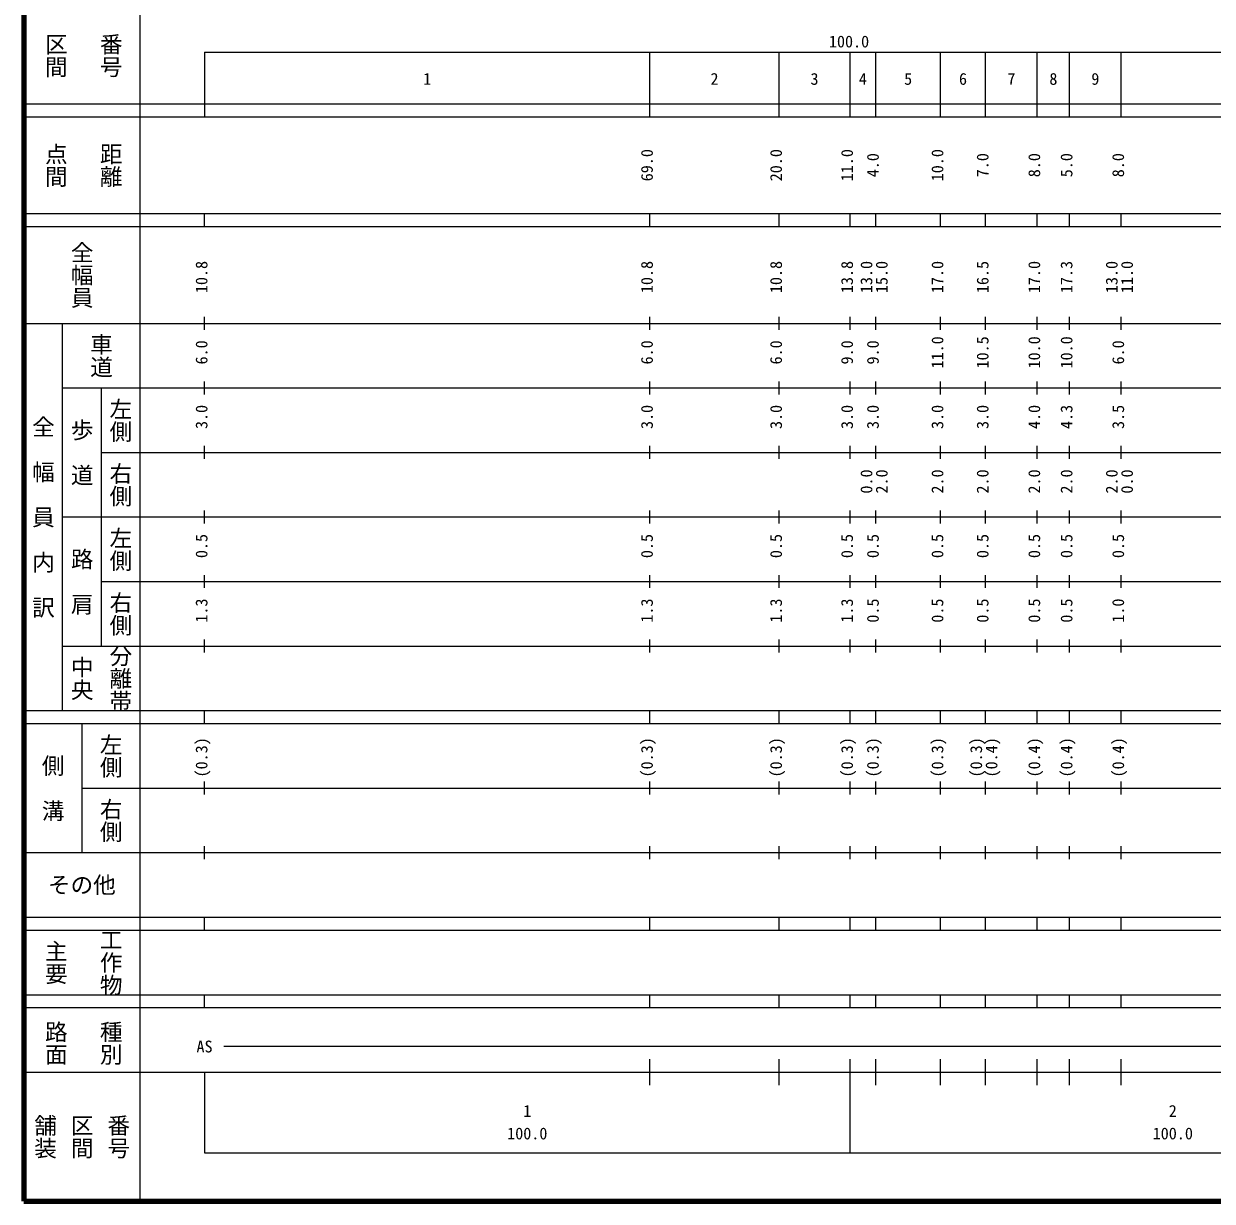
# Model space of a CAD drawing. Units: millimetres on the paper, enlarged 1000 times. Extents: x 40000 to 680000, y 20000 to 380000.
# Drawn here: x 40000 to 224109, y 20000 to 202409 of the extents above; entities that cross this region are included whole.
import ezdxf
from ezdxf.enums import TextEntityAlignment as Align

# ---------------------------------------------------------------- set-up
doc = ezdxf.new("R2010")
doc.units = ezdxf.units.MM
doc.header["$LTSCALE"] = 1000
doc.layers.add('M-TTL', color=2, linetype='Continuous', lineweight=140)
doc.layers.add('M-TTL-BAND', color=7, linetype='Continuous', lineweight=25)
doc.styles.add('@ＭＳ ゴシック', font='')
doc.styles.add('ＭＳ ゴシック', font='')
doc.styles.get('@ＭＳ ゴシック').set_extended_font_data('@MS Gothic')
doc.styles.get('ＭＳ ゴシック').set_extended_font_data('MS Gothic')

msp = doc.modelspace()

# ---------------------------------------------------------------- linework, layer by layer
at = {"layer": 'M-TTL'}
for p, q in [((40000, 380000), (40000, 20000)), ((40000, 20000), (680000, 20000))]:
    msp.add_line(p, q, dxfattribs=at)
at = {"layer": 'M-TTL-BAND'}
for p, q in [((58000, 370000), (58000, 20000)), ((68000, 198000), (579000, 198000)), ((68000, 198000), (68000, 188000)), ((137000, 188000), (137000, 198000)), ((157000, 188000), (157000, 198000)), ((168000, 188000), (168000, 198000)), ((172000, 188000), (172000, 198000)), ((182000, 188000), (182000, 198000)), ((189000, 188000), (189000, 198000)), ((197000, 188000), (197000, 198000)), ((202000, 188000), (202000, 198000)), ((210000, 188000), (210000, 198000)), ((40000, 190000), (579000, 190000)), ((40000, 188000), (579000, 188000)), ((40000, 173000), (579000, 173000)), ((68000, 171000), (68000, 173000)), ((137000, 171000), (137000, 173000)), ((157000, 171000), (157000, 173000)), ((168000, 171000), (168000, 173000)), ((172000, 171000), (172000, 173000)), ((182000, 171000), (182000, 173000)), ((189000, 171000), (189000, 173000)), ((197000, 171000), (197000, 173000)), ((202000, 171000), (202000, 173000)), ((210000, 171000), (210000, 173000)), ((40000, 171000), (579000, 171000)), ((68000, 155000), (68000, 157000)), ((137000, 155000), (137000, 157000)), ((157000, 155000), (157000, 157000)), ((168000, 155000), (168000, 157000)), ((172000, 155000), (172000, 157000)), ((182000, 155000), (182000, 157000)), ((189000, 155000), (189000, 157000)), ((197000, 155000), (197000, 157000)), ((202000, 155000), (202000, 157000)), ((210000, 155000), (210000, 157000)), ((40000, 156000), (579000, 156000)), ((46000, 96000), (46000, 156000)), ((46000, 146000), (579000, 146000)), ((52000, 146000), (52000, 106000)), ((68000, 145000), (68000, 147000)), ((137000, 145000), (137000, 147000)), ((157000, 145000), (157000, 147000)), ((168000, 145000), (168000, 147000)), ((172000, 145000), (172000, 147000)), ((182000, 145000), (182000, 147000)), ((189000, 145000), (189000, 147000)), ((197000, 145000), (197000, 147000)), ((202000, 145000), (202000, 147000)), ((210000, 145000), (210000, 147000)), ((68000, 135000), (68000, 137000)), ((137000, 135000), (137000, 137000)), ((157000, 135000), (157000, 137000)), ((168000, 135000), (168000, 137000)), ((172000, 135000), (172000, 137000)), ((182000, 135000), (182000, 137000)), ((189000, 135000), (189000, 137000)), ((197000, 135000), (197000, 137000)), ((202000, 135000), (202000, 137000)), ((210000, 135000), (210000, 137000)), ((52000, 136000), (579000, 136000)), ((46000, 126000), (579000, 126000)), ((68000, 125000), (68000, 127000)), ((137000, 125000), (137000, 127000)), ((157000, 125000), (157000, 127000)), ((168000, 125000), (168000, 127000)), ((172000, 125000), (172000, 127000)), ((182000, 125000), (182000, 127000)), ((189000, 125000), (189000, 127000)), ((197000, 125000), (197000, 127000)), ((202000, 125000), (202000, 127000)), ((210000, 125000), (210000, 127000)), ((52000, 116000), (579000, 116000)), ((68000, 115000), (68000, 117000)), ((137000, 115000), (137000, 117000)), ((157000, 115000), (157000, 117000)), ((168000, 115000), (168000, 117000)), ((172000, 115000), (172000, 117000)), ((182000, 115000), (182000, 117000)), ((189000, 115000), (189000, 117000)), ((197000, 115000), (197000, 117000)), ((202000, 115000), (202000, 117000)), ((210000, 115000), (210000, 117000)), ((68000, 105000), (68000, 107000)), ((137000, 105000), (137000, 107000)), ((157000, 105000), (157000, 107000)), ((168000, 105000), (168000, 107000)), ((172000, 105000), (172000, 107000)), ((182000, 105000), (182000, 107000)), ((189000, 105000), (189000, 107000)), ((197000, 105000), (197000, 107000)), ((202000, 105000), (202000, 107000)), ((210000, 105000), (210000, 107000)), ((46000, 106000), (579000, 106000)), ((40000, 96000), (579000, 96000)), ((68000, 94000), (68000, 96000)), ((137000, 94000), (137000, 96000)), ((157000, 94000), (157000, 96000)), ((168000, 94000), (168000, 96000)), ((172000, 94000), (172000, 96000)), ((182000, 94000), (182000, 96000)), ((189000, 94000), (189000, 96000)), ((197000, 94000), (197000, 96000)), ((202000, 94000), (202000, 96000)), ((210000, 94000), (210000, 96000)), ((40000, 94000), (579000, 94000)), ((49000, 94000), (49000, 74000)), ((68000, 83000), (68000, 85000)), ((137000, 83000), (137000, 85000)), ((157000, 83000), (157000, 85000)), ((168000, 83000), (168000, 85000)), ((172000, 83000), (172000, 85000)), ((182000, 83000), (182000, 85000)), ((189000, 83000), (189000, 85000)), ((197000, 83000), (197000, 85000)), ((202000, 83000), (202000, 85000)), ((210000, 83000), (210000, 85000)), ((49000, 84000), (579000, 84000)), ((40000, 74000), (579000, 74000)), ((68000, 73000), (68000, 75000)), ((137000, 73000), (137000, 75000)), ((157000, 73000), (157000, 75000)), ((168000, 73000), (168000, 75000)), ((172000, 73000), (172000, 75000)), ((182000, 73000), (182000, 75000)), ((189000, 73000), (189000, 75000)), ((197000, 73000), (197000, 75000)), ((202000, 73000), (202000, 75000)), ((210000, 73000), (210000, 75000)), ((40000, 64000), (579000, 64000)), ((68000, 62000), (68000, 64000)), ((137000, 62000), (137000, 64000)), ((157000, 62000), (157000, 64000)), ((168000, 62000), (168000, 64000)), ((172000, 62000), (172000, 64000)), ((182000, 62000), (182000, 64000)), ((189000, 62000), (189000, 64000)), ((197000, 62000), (197000, 64000)), ((202000, 62000), (202000, 64000)), ((210000, 62000), (210000, 64000)), ((40000, 62000), (579000, 62000)), ((40000, 52000), (579000, 52000)), ((68000, 50000), (68000, 52000)), ((137000, 50000), (137000, 52000)), ((157000, 50000), (157000, 52000)), ((168000, 50000), (168000, 52000)), ((172000, 50000), (172000, 52000)), ((182000, 50000), (182000, 52000)), ((189000, 50000), (189000, 52000)), ((197000, 50000), (197000, 52000)), ((202000, 50000), (202000, 52000)), ((210000, 50000), (210000, 52000)), ((40000, 50000), (579000, 50000)), ((71000, 44000), (565000, 44000)), ((137000, 38000), (137000, 42000)), ((157000, 38000), (157000, 42000)), ((168000, 27500), (168000, 42000)), ((172000, 38000), (172000, 42000)), ((182000, 38000), (182000, 42000)), ((189000, 38000), (189000, 42000)), ((197000, 38000), (197000, 42000)), ((202000, 38000), (202000, 42000)), ((210000, 38000), (210000, 42000)), ((40000, 40000), (579000, 40000)), ((68000, 40000), (68000, 27500)), ((68000, 27500), (579000, 27500))]:
    msp.add_line(p, q, dxfattribs=at)

# ---------------------------------------------------------------- texts
at = {"layer": 'M-TTL-BAND', "style": '@ＭＳ ゴシック'}
for s, p in [('番号', (53500, 197500)), ('区間', (45000, 197500)), ('点間', (45000, 180500)), ('距離', (53500, 180500)), ('全幅員', (49000, 163500)), ('車道', (52000, 151000)), ('左側', (55000, 141000)), ('全\u3000幅\u3000員\u3000内\u3000訳', (43000, 126000)), ('歩\u3000道', (49000, 136000)), ('右側', (55000, 131000)), ('左側', (55000, 121000)), ('路\u3000肩', (49000, 116000)), ('右側', (55000, 111000)), ('分離帯', (55000, 101000)), ('中央', (49000, 101000)), ('左側', (53500, 89000)), ('側\u3000溝', (44500, 84000)), ('右側', (53500, 79000)), ('工作物', (53500, 57000)), ('主要', (45000, 57000)), ('路面', (45000, 44500)), ('種別', (53500, 44500)), ('舗装', (43333, 30000)), ('区間', (49000, 30000)), ('番号', (54667, 30000))]:
    msp.add_text(s, height=2566, rotation=270, dxfattribs=at).set_placement(p, align=Align.MIDDLE_CENTER)
at = {"layer": 'M-TTL-BAND', "style": 'ＭＳ ゴシック'}
for s, p in [('100.0', (167844, 198195)), ('1', (102500, 192405)), ('2', (147000, 192405)), ('3', (162500, 192405)), ('4', (170000, 192405)), ('5', (177000, 192405)), ('6', (185500, 192405)), ('7', (193000, 192405)), ('8', (199500, 192405)), ('9', (206000, 192405)), ('AS', (68000, 42500)), ('1', (118000, 32523)), ('2', (218000, 32523)), ('100.0', (118000, 29033)), ('100.0', (218000, 29033))]:
    msp.add_text(s, height=1833, dxfattribs=at).set_placement(p, align=Align.BOTTOM_CENTER)
for s, p in [('69.0', (138000, 180500)), ('20.0', (158000, 180500)), ('11.0', (169000, 180500)), ('10.0', (183000, 180500)), ('4.0', (173000, 180500)), ('7.0', (190000, 180500)), ('8.0', (198000, 180500)), ('5.0', (203000, 180500)), ('8.0', (211000, 180500)), ('10.8', (69000, 163174)), ('10.8', (138000, 163174)), ('10.8', (158000, 163174)), ('13.8', (169000, 163174)), ('13.0', (172000, 163174)), ('15.0', (174370, 163174)), ('17.0', (183000, 163174)), ('16.5', (190000, 163174)), ('17.0', (198000, 163174)), ('17.3', (203000, 163174)), ('13.0', (210000, 163174)), ('11.0', (212370, 163174)), ('6.0', (69000, 151500)), ('6.0', (138000, 151500)), ('6.0', (158000, 151500)), ('9.0', (169000, 151500)), ('9.0', (173000, 151500)), ('11.0', (183000, 151500)), ('10.5', (190000, 151500)), ('10.0', (198000, 151500)), ('10.0', (203000, 151500)), ('6.0', (211000, 151500)), ('3.0', (69000, 141500)), ('3.0', (138000, 141500)), ('3.0', (158000, 141500)), ('3.0', (169000, 141500)), ('3.0', (173000, 141500)), ('3.0', (183000, 141500)), ('3.0', (190000, 141500)), ('4.0', (198000, 141500)), ('4.3', (203000, 141500)), ('3.5', (211000, 141500)), ('0.0', (172000, 131500)), ('2.0', (174370, 131500)), ('2.0', (183000, 131500)), ('2.0', (190000, 131500)), ('2.0', (198000, 131500)), ('2.0', (203000, 131500)), ('2.0', (210000, 131500)), ('0.0', (212370, 131500)), ('0.5', (69000, 121500)), ('0.5', (138000, 121500)), ('0.5', (158000, 121500)), ('0.5', (169000, 121500)), ('0.5', (173000, 121500)), ('0.5', (183000, 121500)), ('0.5', (190000, 121500)), ('0.5', (198000, 121500)), ('0.5', (203000, 121500)), ('0.5', (211000, 121500)), ('1.3', (69000, 111500)), ('1.3', (138000, 111500)), ('1.3', (158000, 111500)), ('1.3', (169000, 111500)), ('0.5', (173000, 111500)), ('0.5', (183000, 111500)), ('0.5', (190000, 111500)), ('0.5', (198000, 111500)), ('0.5', (203000, 111500)), ('1.0', (211000, 111500)), ('(0.3)', (69000, 88764)), ('(0.3)', (138000, 88764)), ('(0.3)', (158000, 88764)), ('(0.3)', (169000, 88764)), ('(0.3)', (173000, 88764)), ('(0.3)', (183000, 88764)), ('(0.3)', (189000, 88764)), ('(0.4)', (191370, 88764)), ('(0.4)', (198000, 88764)), ('(0.4)', (203000, 88764)), ('(0.4)', (211000, 88764))]:
    msp.add_text(s, height=1833, rotation=90, dxfattribs=at).set_placement(p, align=Align.BOTTOM_CENTER)
msp.add_text('その他', height=2566, dxfattribs=at).set_placement((49000, 69000), align=Align.MIDDLE_CENTER)

doc.saveas('drawing.dxf')
